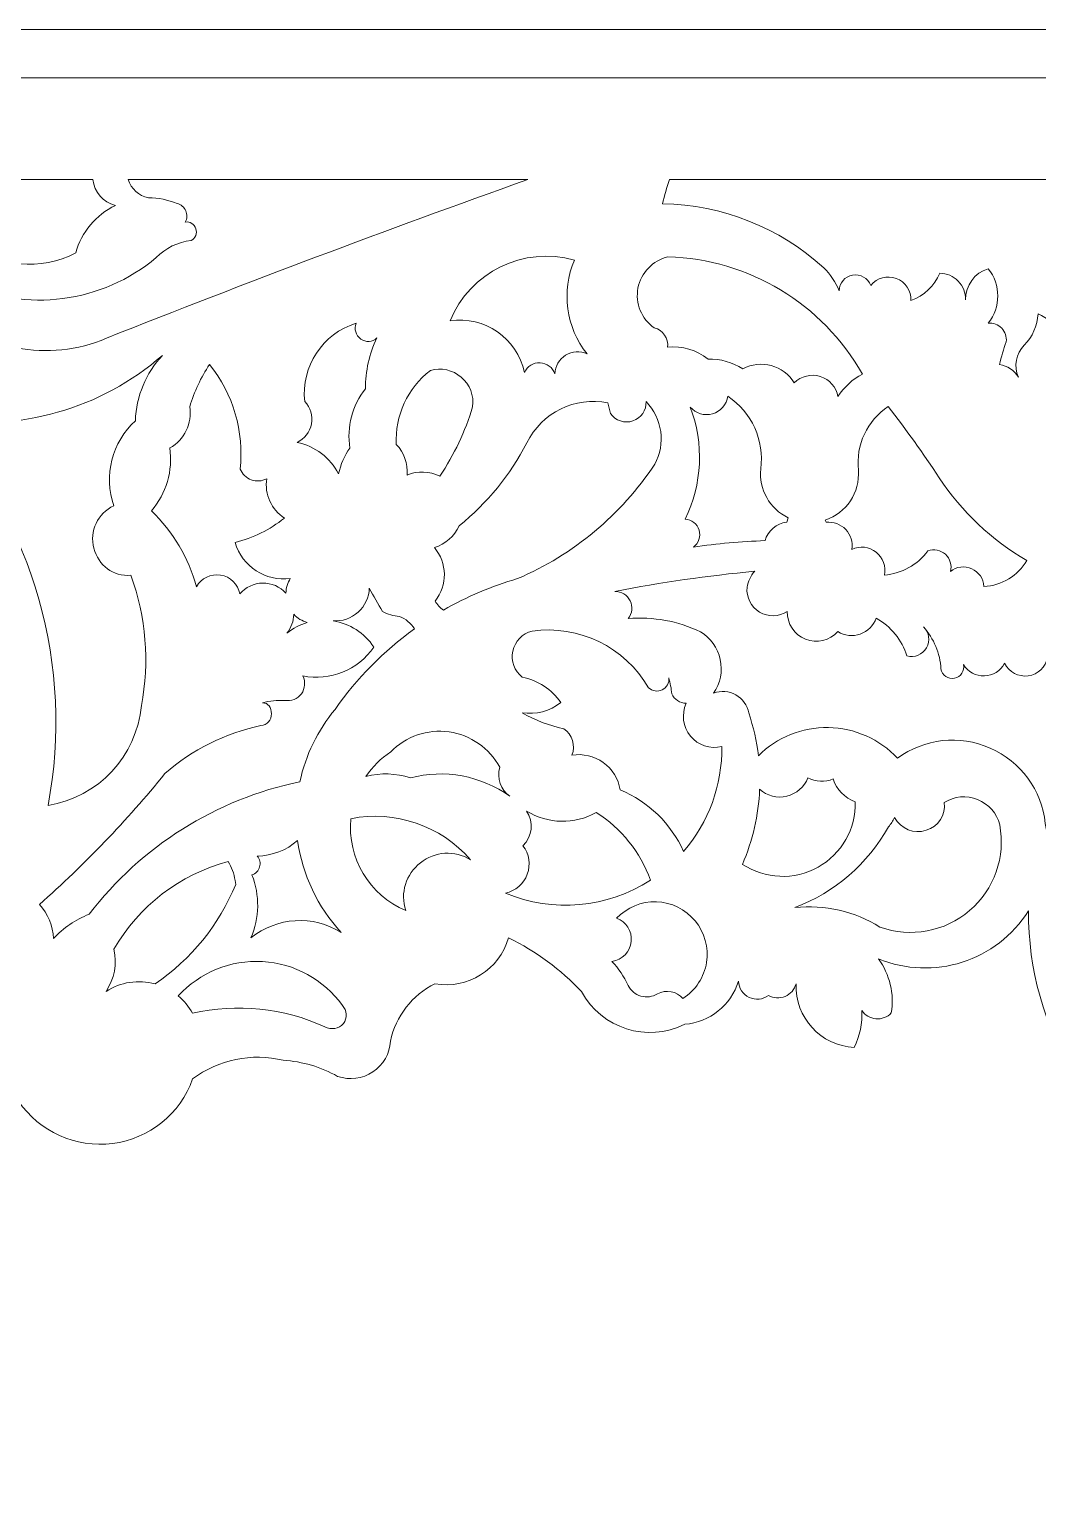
# Model space of a CAD drawing. Header units: millimetres. Extents: x 4868 to 5114, y 1819 to 2091.
# Drawn here: x 5028.8 to 5070.6, y 1880 to 1941 of the extents above; entities that cross this region are included whole.
import ezdxf

# ---------------------------------------------------------------- set-up
doc = ezdxf.new("R2010")
doc.units = ezdxf.units.MM
doc.header["$MEASUREMENT"] = 0
doc.layers.add('SITARA ALL', color=18, linetype='Continuous', true_color=0x000000)

msp = doc.modelspace()

# ---------------------------------------------------------------- linework, layer by layer
at = {"layer": 'SITARA ALL', "lineweight": 9}
for points, knots in [([(4867.73, 1940.997), (4867.73, 1940.997), (5111.73, 1940.997), (5111.73, 1940.997), (5111.73, 1940.997), (5111.73, 1818.997), (5111.73, 1818.997), (5111.73, 1818.997), (4867.73, 1818.997), (4867.73, 1818.997), (4867.73, 1818.997), (4867.73, 1940.997), (4867.73, 1940.997)], [0, 0, 0, 0, 0.25, 0.25, 0.25, 0.5, 0.5, 0.5, 0.75, 0.75, 0.75, 1, 1, 1, 1]), ([(5109.73, 1850.266), (5109.73, 1850.266), (5109.73, 1938.997), (5109.73, 1938.997), (5109.73, 1938.997), (4909.73, 1938.997), (4909.73, 1938.997), (4909.73, 1938.997), (4909.73, 1920.808), (4909.73, 1920.808), (4909.73, 1920.808), (4909.73, 1904.772), (4909.73, 1904.772), (4912.204, 1902.996), (4915.278, 1902.266), (4918.286, 1902.743), (4922.31, 1903.039), (4926.354, 1902.53), (4930.179, 1901.249), (4933.232, 1900.205), (4936.3, 1899.208), (4939.384, 1898.258), (4941.908, 1897.452), (4944.626, 1897.5), (4947.119, 1898.396), (4946.167, 1897.899), (4945.742, 1896.766), (4946.131, 1895.765), (4946.52, 1894.764), (4947.424, 1894.177), (4948.461, 1894.453), (4948.766, 1894.53), (4949.024, 1894.731), (4949.173, 1895.007), (4949.322, 1895.284), (4949.348, 1895.608), (4949.244, 1895.905), (4954.448, 1893.099), (4960.89, 1894.212), (4964.842, 1898.609), (4970.313, 1892.868), (4979.082, 1891.824), (4985.739, 1896.133), (4986.321, 1896.543), (4986.721, 1897.163), (4986.854, 1897.862), (4988.148, 1897.271), (4989.669, 1897.524), (4990.701, 1898.502), (4993.377, 1896.403), (4996.993, 1895.963), (5000.091, 1897.364), (5001.781, 1898.2), (5003.777, 1898.144), (5005.418, 1897.216), (5005.676, 1896.774), (5006.183, 1896.54), (5006.688, 1896.63), (5007.192, 1896.721), (5007.584, 1897.105), (5007.673, 1897.609), (5008.41, 1897.384), (5009.21, 1897.519), (5009.832, 1897.974), (5010.454, 1898.429), (5010.824, 1899.146), (5010.832, 1899.917), (5011.562, 1898.467), (5013.159, 1897.673), (5014.755, 1897.968), (5015.844, 1898.002), (5016.733, 1898.845), (5016.823, 1899.931), (5016.959, 1899.408), (5017.377, 1899.007), (5017.905, 1898.893), (5018.432, 1898.779), (5018.975, 1898.966), (5019.314, 1899.386), (5022.6, 1900.18), (5026.059, 1899.104), (5028.319, 1896.591), (5029.183, 1895.316), (5030.692, 1894.637), (5032.219, 1894.835), (5033.746, 1895.032), (5035.026, 1896.054), (5035.537, 1897.507), (5036.611, 1898.314), (5037.991, 1898.599), (5039.297, 1898.282), (5040.089, 1898.231), (5040.859, 1898.003), (5041.551, 1897.616), (5042.04, 1897.443), (5042.582, 1897.51), (5043.014, 1897.798), (5043.445, 1898.086), (5043.715, 1898.557), (5043.742, 1899.075), (5043.958, 1900.108), (5044.637, 1900.985), (5045.583, 1901.453), (5046.941, 1901.211), (5048.26, 1902.032), (5048.64, 1903.357), (5049.776, 1902.805), (5050.802, 1902.048), (5051.665, 1901.126), (5052.494, 1899.596), (5054.383, 1898.996), (5055.94, 1899.772), (5056.981, 1899.855), (5057.865, 1900.564), (5058.171, 1901.563), (5058.181, 1901.274), (5058.351, 1901.014), (5058.612, 1900.889), (5058.874, 1900.764), (5059.18, 1900.793), (5059.411, 1900.967), (5059.623, 1900.847), (5059.879, 1900.833), (5060.103, 1900.927), (5060.327, 1901.022), (5060.494, 1901.214), (5060.556, 1901.449), (5060.507, 1900.056), (5061.581, 1898.882), (5062.972, 1898.811), (5063.205, 1899.288), (5063.312, 1899.817), (5063.284, 1900.348), (5063.416, 1900.148), (5063.632, 1900.02), (5063.871, 1900), (5064.11, 1899.979), (5064.344, 1900.068), (5064.508, 1900.242), (5064.638, 1901.033), (5064.445, 1901.843), (5063.971, 1902.489), (5066.254, 1901.549), (5068.881, 1902.385), (5070.196, 1904.475), (5070.17, 1899.602), (5072.895, 1895.136), (5077.243, 1892.936), (5079.943, 1891.834), (5082.121, 1889.74), (5083.328, 1887.085), (5082.913, 1886.142), (5083.236, 1885.039), (5084.095, 1884.47), (5083.707, 1884.053), (5083.616, 1883.439), (5083.867, 1882.927), (5084.118, 1882.415), (5084.647, 1882.11), (5085.214, 1882.161), (5086.136, 1881.447), (5086.767, 1880.423), (5086.991, 1879.279), (5087.237, 1878.15), (5087.951, 1877.18), (5088.955, 1876.609), (5089.96, 1876.039), (5091.153, 1875.921), (5092.248, 1876.289), (5092.113, 1876.066), (5092.084, 1875.793), (5092.17, 1875.547), (5092.256, 1875.3), (5092.447, 1875.105), (5092.692, 1875.015), (5092.214, 1874.669), (5091.772, 1874.276), (5091.373, 1873.841), (5091.195, 1873.622), (5091.139, 1873.328), (5091.226, 1873.06), (5091.312, 1872.791), (5091.526, 1872.585), (5091.798, 1872.512), (5091.324, 1872.446), (5090.934, 1872.104), (5090.808, 1871.642), (5090.682, 1871.18), (5090.838, 1870.692), (5091.214, 1870.395), (5090.368, 1869.932), (5090.043, 1868.882), (5090.483, 1868.023), (5088.53, 1866.216), (5087.631, 1863.539), (5088.099, 1860.919), (5088.566, 1858.3), (5090.313, 1856.107), (5092.771, 1855.087), (5092.771, 1855.087), (5092.771, 1850.266), (5092.771, 1850.266), (5092.771, 1850.266), (5109.73, 1850.266), (5109.73, 1850.266)], [0, 0, 0, 0, 0.014706, 0.014706, 0.014706, 0.029412, 0.029412, 0.029412, 0.044118, 0.044118, 0.044118, 0.058824, 0.058824, 0.058824, 0.073529, 0.073529, 0.073529, 0.088235, 0.088235, 0.088235, 0.102941, 0.102941, 0.102941, 0.117647, 0.117647, 0.117647, 0.132353, 0.132353, 0.132353, 0.147059, 0.147059, 0.147059, 0.161765, 0.161765, 0.161765, 0.176471, 0.176471, 0.176471, 0.191176, 0.191176, 0.191176, 0.205882, 0.205882, 0.205882, 0.220588, 0.220588, 0.220588, 0.235294, 0.235294, 0.235294, 0.25, 0.25, 0.25, 0.264706, 0.264706, 0.264706, 0.279412, 0.279412, 0.279412, 0.294118, 0.294118, 0.294118, 0.308824, 0.308824, 0.308824, 0.323529, 0.323529, 0.323529, 0.338235, 0.338235, 0.338235, 0.352941, 0.352941, 0.352941, 0.367647, 0.367647, 0.367647, 0.382353, 0.382353, 0.382353, 0.397059, 0.397059, 0.397059, 0.411765, 0.411765, 0.411765, 0.426471, 0.426471, 0.426471, 0.441176, 0.441176, 0.441176, 0.455882, 0.455882, 0.455882, 0.470588, 0.470588, 0.470588, 0.485294, 0.485294, 0.485294, 0.5, 0.5, 0.5, 0.514706, 0.514706, 0.514706, 0.529412, 0.529412, 0.529412, 0.544118, 0.544118, 0.544118, 0.558824, 0.558824, 0.558824, 0.573529, 0.573529, 0.573529, 0.588235, 0.588235, 0.588235, 0.602941, 0.602941, 0.602941, 0.617647, 0.617647, 0.617647, 0.632353, 0.632353, 0.632353, 0.647059, 0.647059, 0.647059, 0.661765, 0.661765, 0.661765, 0.676471, 0.676471, 0.676471, 0.691176, 0.691176, 0.691176, 0.705882, 0.705882, 0.705882, 0.720588, 0.720588, 0.720588, 0.735294, 0.735294, 0.735294, 0.75, 0.75, 0.75, 0.764706, 0.764706, 0.764706, 0.779412, 0.779412, 0.779412, 0.794118, 0.794118, 0.794118, 0.808824, 0.808824, 0.808824, 0.823529, 0.823529, 0.823529, 0.838235, 0.838235, 0.838235, 0.852941, 0.852941, 0.852941, 0.867647, 0.867647, 0.867647, 0.882353, 0.882353, 0.882353, 0.897059, 0.897059, 0.897059, 0.911765, 0.911765, 0.911765, 0.926471, 0.926471, 0.926471, 0.941176, 0.941176, 0.941176, 0.955882, 0.955882, 0.955882, 0.970588, 0.970588, 0.970588, 0.985294, 0.985294, 0.985294, 1, 1, 1, 1]), ([(5021.633, 1928.95), (5019.667, 1930.634), (5017.305, 1931.791), (5014.769, 1932.311), (5014.868, 1932.497), (5014.819, 1932.727), (5014.654, 1932.857), (5014.488, 1932.988), (5014.266, 1932.991), (5014.108, 1932.851), (5014.029, 1933.334), (5013.745, 1933.759), (5013.33, 1934.018), (5012.915, 1934.277), (5012.412, 1934.346), (5011.943, 1934.205), (5011.973, 1934.416), (5011.9, 1934.629), (5011.745, 1934.776), (5011.745, 1934.776), (5031.406, 1934.776), (5031.406, 1934.776), (5031.459, 1934.259), (5031.829, 1933.83), (5032.333, 1933.703), (5031.53, 1933.313), (5030.932, 1932.598), (5030.69, 1931.738), (5029.24, 1930.978), (5027.477, 1931.149), (5026.199, 1932.172), (5025.906, 1933.227), (5024.879, 1933.902), (5023.795, 1933.752), (5022.993, 1933.509), (5022.363, 1932.886), (5022.11, 1932.088), (5021.858, 1931.289), (5022.011, 1930.423), (5022.526, 1929.763), (5022.067, 1929.752), (5021.686, 1929.406), (5021.633, 1928.95)], [0, 0, 0, 0, 0.071429, 0.071429, 0.071429, 0.142857, 0.142857, 0.142857, 0.214286, 0.214286, 0.214286, 0.285714, 0.285714, 0.285714, 0.357143, 0.357143, 0.357143, 0.428571, 0.428571, 0.428571, 0.5, 0.5, 0.5, 0.571429, 0.571429, 0.571429, 0.642857, 0.642857, 0.642857, 0.714286, 0.714286, 0.714286, 0.785714, 0.785714, 0.785714, 0.857143, 0.857143, 0.857143, 0.928571, 0.928571, 0.928571, 1, 1, 1, 1]), ([(5031.967, 1928.204), (5029.571, 1927.175), (5026.785, 1927.722), (5024.953, 1929.579), (5025.384, 1929.763), (5025.744, 1930.081), (5025.98, 1930.486), (5028.644, 1929.253), (5031.777, 1929.663), (5034.031, 1931.542), (5034.414, 1931.942), (5034.928, 1932.191), (5035.478, 1932.247), (5035.654, 1932.343), (5035.736, 1932.551), (5035.67, 1932.741), (5035.605, 1932.93), (5035.43, 1933.048), (5035.232, 1933.015), (5035.312, 1933.159), (5035.32, 1933.333), (5035.253, 1933.484), (5035.187, 1933.635), (5035.054, 1933.745), (5034.894, 1933.783), (5034.516, 1933.939), (5034.111, 1934.019), (5033.702, 1934.019), (5033.309, 1934.105), (5032.989, 1934.393), (5032.864, 1934.776), (5032.864, 1934.776), (5049.434, 1934.776), (5049.434, 1934.776), (5043.573, 1932.689), (5037.75, 1930.498), (5031.967, 1928.204)], [0, 0, 0, 0, 0.083333, 0.083333, 0.083333, 0.166667, 0.166667, 0.166667, 0.25, 0.25, 0.25, 0.333333, 0.333333, 0.333333, 0.416667, 0.416667, 0.416667, 0.5, 0.5, 0.5, 0.583333, 0.583333, 0.583333, 0.666667, 0.666667, 0.666667, 0.75, 0.75, 0.75, 0.833333, 0.833333, 0.833333, 0.916667, 0.916667, 0.916667, 1, 1, 1, 1]), ([(5069.776, 1926.589), (5069.607, 1926.872), (5069.319, 1927.062), (5068.993, 1927.108), (5069.072, 1927.427), (5069.164, 1927.743), (5069.271, 1928.054), (5069.299, 1928.261), (5069.23, 1928.47), (5069.084, 1928.62), (5068.938, 1928.77), (5068.733, 1928.845), (5068.525, 1928.824), (5069.051, 1929.485), (5069.052, 1930.421), (5068.525, 1931.081), (5067.961, 1930.909), (5067.577, 1930.386), (5067.583, 1929.796), (5067.591, 1930.084), (5067.481, 1930.363), (5067.28, 1930.57), (5067.079, 1930.776), (5066.804, 1930.893), (5066.516, 1930.893), (5066.299, 1930.363), (5065.864, 1929.952), (5065.323, 1929.764), (5065.338, 1930.169), (5065.092, 1930.538), (5064.712, 1930.679), (5064.332, 1930.819), (5063.911, 1930.708), (5063.659, 1930.391), (5063.541, 1930.695), (5063.223, 1930.872), (5062.903, 1930.813), (5062.582, 1930.754), (5062.349, 1930.497), (5062.348, 1930.171), (5062.201, 1930.529), (5061.983, 1930.853), (5061.707, 1931.124), (5059.872, 1932.788), (5057.498, 1933.729), (5055.021, 1933.773), (5055.098, 1934.113), (5055.197, 1934.448), (5055.317, 1934.776), (5055.317, 1934.776), (5075.023, 1934.776), (5075.023, 1934.776), (5076.058, 1933.63), (5076.064, 1931.886), (5075.038, 1930.73), (5073.537, 1930.69), (5072.193, 1929.797), (5071.576, 1928.428), (5071.32, 1928.768), (5070.981, 1929.036), (5070.591, 1929.207), (5070.564, 1928.721), (5070.361, 1928.26), (5070.021, 1927.912), (5069.674, 1927.563), (5069.576, 1927.038), (5069.776, 1926.589)], [0, 0, 0, 0, 0.045455, 0.045455, 0.045455, 0.090909, 0.090909, 0.090909, 0.136364, 0.136364, 0.136364, 0.181818, 0.181818, 0.181818, 0.227273, 0.227273, 0.227273, 0.272727, 0.272727, 0.272727, 0.318182, 0.318182, 0.318182, 0.363636, 0.363636, 0.363636, 0.409091, 0.409091, 0.409091, 0.454545, 0.454545, 0.454545, 0.5, 0.5, 0.5, 0.545455, 0.545455, 0.545455, 0.590909, 0.590909, 0.590909, 0.636364, 0.636364, 0.636364, 0.681818, 0.681818, 0.681818, 0.727273, 0.727273, 0.727273, 0.772727, 0.772727, 0.772727, 0.818182, 0.818182, 0.818182, 0.863636, 0.863636, 0.863636, 0.909091, 0.909091, 0.909091, 0.954545, 0.954545, 0.954545, 1, 1, 1, 1]), ([(5050.559, 1926.729), (5050.467, 1926.991), (5050.224, 1927.171), (5049.946, 1927.183), (5049.668, 1927.195), (5049.413, 1927.041), (5049.299, 1926.787), (5048.994, 1928.203), (5047.642, 1929.138), (5046.21, 1928.918), (5047.036, 1930.947), (5049.258, 1932.032), (5051.368, 1931.44), (5050.818, 1930.146), (5051.019, 1928.657), (5051.892, 1927.556), (5051.604, 1927.685), (5051.272, 1927.663), (5051.004, 1927.496), (5050.737, 1927.33), (5050.57, 1927.044), (5050.559, 1926.729)], [0, 0, 0, 0, 0.142857, 0.142857, 0.142857, 0.285714, 0.285714, 0.285714, 0.428571, 0.428571, 0.428571, 0.571429, 0.571429, 0.571429, 0.714286, 0.714286, 0.714286, 0.857143, 0.857143, 0.857143, 1, 1, 1, 1]), ([(5062.294, 1925.78), (5062.227, 1926.175), (5061.944, 1926.498), (5061.561, 1926.617), (5061.179, 1926.736), (5060.766, 1926.634), (5060.486, 1926.347), (5060.04, 1927.079), (5059.102, 1927.336), (5058.346, 1926.931), (5057.917, 1927.205), (5057.417, 1927.347), (5056.908, 1927.339), (5056.437, 1927.721), (5055.832, 1927.896), (5055.23, 1927.825), (5055.278, 1928.194), (5055.042, 1928.54), (5054.681, 1928.63), (5054.149, 1928.998), (5053.884, 1929.645), (5054.004, 1930.281), (5054.124, 1930.917), (5054.617, 1931.425), (5055.246, 1931.575), (5058.597, 1931.479), (5061.656, 1929.635), (5063.308, 1926.719), (5062.894, 1926.5), (5062.544, 1926.176), (5062.294, 1925.78)], [0, 0, 0, 0, 0.1, 0.1, 0.1, 0.2, 0.2, 0.2, 0.3, 0.3, 0.3, 0.4, 0.4, 0.4, 0.5, 0.5, 0.5, 0.6, 0.6, 0.6, 0.7, 0.7, 0.7, 0.8, 0.8, 0.8, 0.9, 0.9, 0.9, 1, 1, 1, 1]), ([(5041.59, 1922.579), (5041.242, 1923.251), (5040.611, 1923.73), (5039.871, 1923.884), (5040.181, 1924.028), (5040.402, 1924.313), (5040.465, 1924.648), (5040.528, 1924.984), (5040.426, 1925.328), (5040.188, 1925.574), (5040.022, 1927.029), (5040.923, 1928.396), (5042.325, 1928.822), (5042.223, 1928.588), (5042.3, 1928.314), (5042.51, 1928.168), (5042.72, 1928.023), (5042.991, 1928.035), (5043.174, 1928.213), (5042.863, 1927.554), (5042.703, 1926.834), (5042.706, 1926.105), (5042.153, 1925.415), (5041.918, 1924.525), (5042.06, 1923.652), (5041.826, 1923.333), (5041.666, 1922.967), (5041.59, 1922.579)], [0, 0, 0, 0, 0.111111, 0.111111, 0.111111, 0.222222, 0.222222, 0.222222, 0.333333, 0.333333, 0.333333, 0.444444, 0.444444, 0.444444, 0.555556, 0.555556, 0.555556, 0.666667, 0.666667, 0.666667, 0.777778, 0.777778, 0.777778, 0.888889, 0.888889, 0.888889, 1, 1, 1, 1]), ([(5029.543, 1908.838), (5030.634, 1914.597), (5028.953, 1920.529), (5024.999, 1924.856), (5028.335, 1924.302), (5031.741, 1925.267), (5034.288, 1927.492), (5033.598, 1926.755), (5033.199, 1925.794), (5033.165, 1924.785), (5032.196, 1923.889), (5031.845, 1922.508), (5032.269, 1921.258), (5031.602, 1920.949), (5031.253, 1920.206), (5031.443, 1919.497), (5031.632, 1918.787), (5032.245, 1918.312), (5032.977, 1918.377), (5033.608, 1916.651), (5033.759, 1914.785), (5033.412, 1912.981), (5033.219, 1910.88), (5031.625, 1909.176), (5029.543, 1908.838)], [0, 0, 0, 0, 0.125, 0.125, 0.125, 0.25, 0.25, 0.25, 0.375, 0.375, 0.375, 0.5, 0.5, 0.5, 0.625, 0.625, 0.625, 0.75, 0.75, 0.75, 0.875, 0.875, 0.875, 1, 1, 1, 1]), ([(5037.496, 1917.605), (5037.423, 1918.008), (5037.103, 1918.322), (5036.698, 1918.387), (5036.294, 1918.453), (5035.896, 1918.264), (5035.7, 1917.905), (5035.374, 1919.102), (5034.727, 1920.187), (5033.828, 1921.043), (5034.446, 1921.763), (5034.726, 1922.714), (5034.593, 1923.654), (5035.201, 1923.993), (5035.531, 1924.676), (5035.416, 1925.363), (5035.603, 1925.985), (5035.881, 1926.576), (5036.241, 1927.117), (5037.222, 1925.897), (5037.678, 1924.336), (5037.509, 1922.78), (5037.592, 1922.572), (5037.759, 1922.41), (5037.969, 1922.334), (5038.179, 1922.257), (5038.411, 1922.273), (5038.608, 1922.379), (5038.515, 1921.738), (5038.802, 1921.101), (5039.343, 1920.745), (5038.74, 1920.268), (5038.043, 1919.924), (5037.298, 1919.735), (5037.592, 1918.742), (5038.563, 1918.111), (5039.589, 1918.248), (5039.476, 1918.065), (5039.412, 1917.855), (5039.405, 1917.639), (5039.159, 1917.91), (5038.808, 1918.062), (5038.441, 1918.055), (5038.075, 1918.048), (5037.731, 1917.885), (5037.496, 1917.605)], [0, 0, 0, 0, 0.066667, 0.066667, 0.066667, 0.133333, 0.133333, 0.133333, 0.2, 0.2, 0.2, 0.266667, 0.266667, 0.266667, 0.333333, 0.333333, 0.333333, 0.4, 0.4, 0.4, 0.466667, 0.466667, 0.466667, 0.533333, 0.533333, 0.533333, 0.6, 0.6, 0.6, 0.666667, 0.666667, 0.666667, 0.733333, 0.733333, 0.733333, 0.8, 0.8, 0.8, 0.866667, 0.866667, 0.866667, 0.933333, 0.933333, 0.933333, 1, 1, 1, 1]), ([(5045.787, 1922.488), (5045.363, 1922.698), (5044.869, 1922.714), (5044.432, 1922.532), (5044.471, 1923), (5044.307, 1923.462), (5043.98, 1923.8), (5043.92, 1924.991), (5044.451, 1926.137), (5045.397, 1926.863), (5045.843, 1926.993), (5046.325, 1926.89), (5046.678, 1926.587), (5047.032, 1926.285), (5047.208, 1925.821), (5047.147, 1925.359), (5046.843, 1924.339), (5046.384, 1923.37), (5045.787, 1922.488)], [0, 0, 0, 0, 0.166667, 0.166667, 0.166667, 0.333333, 0.333333, 0.333333, 0.5, 0.5, 0.5, 0.666667, 0.666667, 0.666667, 0.833333, 0.833333, 0.833333, 1, 1, 1, 1]), ([(5045.935, 1916.935), (5045.795, 1917.035), (5045.676, 1917.164), (5045.588, 1917.312), (5046.114, 1917.962), (5046.103, 1918.893), (5045.561, 1919.53), (5046.018, 1919.668), (5046.393, 1919.997), (5046.589, 1920.432), (5047.754, 1921.369), (5048.71, 1922.539), (5049.395, 1923.867), (5050.012, 1925.115), (5051.39, 1925.795), (5052.756, 1925.528), (5052.797, 1925.381), (5052.834, 1925.232), (5052.867, 1925.083), (5053.072, 1924.783), (5053.451, 1924.657), (5053.794, 1924.774), (5054.138, 1924.892), (5054.361, 1925.211), (5054.339, 1925.573), (5055.017, 1924.882), (5055.162, 1923.827), (5054.698, 1922.977), (5053.305, 1920.879), (5051.328, 1919.232), (5049.013, 1918.239), (5047.938, 1917.93), (5046.905, 1917.492), (5045.935, 1916.935)], [0, 0, 0, 0, 0.090909, 0.090909, 0.090909, 0.181818, 0.181818, 0.181818, 0.272727, 0.272727, 0.272727, 0.363636, 0.363636, 0.363636, 0.454545, 0.454545, 0.454545, 0.545455, 0.545455, 0.545455, 0.636364, 0.636364, 0.636364, 0.727273, 0.727273, 0.727273, 0.818182, 0.818182, 0.818182, 0.909091, 0.909091, 0.909091, 1, 1, 1, 1]), ([(5056.301, 1919.549), (5056.522, 1919.707), (5056.618, 1919.99), (5056.538, 1920.25), (5056.459, 1920.511), (5056.229, 1920.691), (5055.956, 1920.699), (5056.672, 1922.153), (5056.749, 1923.838), (5056.167, 1925.35), (5056.394, 1925.082), (5056.758, 1924.972), (5057.095, 1925.07), (5057.433, 1925.168), (5057.682, 1925.449), (5057.731, 1925.797), (5058.723, 1925.137), (5059.251, 1923.967), (5059.092, 1922.786), (5059.011, 1921.94), (5059.462, 1921.134), (5060.226, 1920.762), (5060.226, 1920.762), (5060.171, 1920.573), (5060.171, 1920.573), (5059.744, 1920.53), (5059.386, 1920.229), (5059.271, 1919.815), (5058.277, 1919.779), (5057.285, 1919.69), (5056.301, 1919.549)], [0, 0, 0, 0, 0.1, 0.1, 0.1, 0.2, 0.2, 0.2, 0.3, 0.3, 0.3, 0.4, 0.4, 0.4, 0.5, 0.5, 0.5, 0.6, 0.6, 0.6, 0.7, 0.7, 0.7, 0.8, 0.8, 0.8, 0.9, 0.9, 0.9, 1, 1, 1, 1]), ([(5068.35, 1917.916), (5068.332, 1918.237), (5068.136, 1918.52), (5067.842, 1918.65), (5067.549, 1918.781), (5067.21, 1918.739), (5066.96, 1918.538), (5067.027, 1918.795), (5066.946, 1919.068), (5066.749, 1919.247), (5066.552, 1919.425), (5066.275, 1919.48), (5066.026, 1919.388), (5065.594, 1918.813), (5064.938, 1918.449), (5064.223, 1918.385), (5064.296, 1918.742), (5064.161, 1919.11), (5063.875, 1919.335), (5063.588, 1919.561), (5063.204, 1919.608), (5062.873, 1919.453), (5062.919, 1919.752), (5062.824, 1920.056), (5062.615, 1920.275), (5062.406, 1920.495), (5062.11, 1920.606), (5061.809, 1920.575), (5061.809, 1920.575), (5061.765, 1920.663), (5061.765, 1920.663), (5062.644, 1920.959), (5063.211, 1921.811), (5063.144, 1922.736), (5063.029, 1923.777), (5063.507, 1924.796), (5064.381, 1925.374), (5065.12, 1924.415), (5065.826, 1923.429), (5066.496, 1922.42), (5067.422, 1921.01), (5068.664, 1919.837), (5070.124, 1918.993), (5069.756, 1918.354), (5069.087, 1917.948), (5068.35, 1917.916)], [0, 0, 0, 0, 0.066667, 0.066667, 0.066667, 0.133333, 0.133333, 0.133333, 0.2, 0.2, 0.2, 0.266667, 0.266667, 0.266667, 0.333333, 0.333333, 0.333333, 0.4, 0.4, 0.4, 0.466667, 0.466667, 0.466667, 0.533333, 0.533333, 0.533333, 0.6, 0.6, 0.6, 0.666667, 0.666667, 0.666667, 0.733333, 0.733333, 0.733333, 0.8, 0.8, 0.8, 0.866667, 0.866667, 0.866667, 0.933333, 0.933333, 0.933333, 1, 1, 1, 1]), ([(5070.965, 1907.534), (5070.951, 1907.723), (5070.928, 1907.911), (5070.893, 1908.097), (5070.745, 1909.473), (5069.872, 1910.665), (5068.604, 1911.221), (5067.336, 1911.777), (5065.88, 1911.622), (5064.767, 1910.799), (5064.022, 1911.593), (5062.988, 1912.051), (5061.899, 1912.069), (5060.811, 1912.086), (5059.766, 1911.666), (5058.996, 1910.896), (5058.925, 1911.502), (5058.791, 1912.099), (5058.596, 1912.677), (5058.535, 1912.993), (5058.338, 1913.267), (5058.057, 1913.425), (5057.776, 1913.583), (5057.442, 1913.609), (5057.14, 1913.496), (5057.42, 1913.901), (5057.519, 1914.404), (5057.415, 1914.885), (5057.311, 1915.366), (5057.015, 1915.781), (5056.593, 1916.035), (5055.663, 1916.484), (5054.63, 1916.673), (5053.601, 1916.581), (5053.768, 1916.792), (5053.798, 1917.081), (5053.678, 1917.322), (5053.558, 1917.563), (5053.314, 1917.713), (5053.045, 1917.707), (5054.963, 1918.083), (5056.898, 1918.363), (5058.844, 1918.545), (5058.676, 1918.359), (5058.566, 1918.129), (5058.527, 1917.881), (5058.487, 1917.467), (5058.69, 1917.067), (5059.047, 1916.853), (5059.405, 1916.64), (5059.848, 1916.649), (5060.194, 1916.881), (5060.178, 1916.375), (5060.482, 1915.913), (5060.953, 1915.728), (5061.425, 1915.542), (5061.954, 1915.664), (5062.288, 1916.045), (5062.566, 1915.87), (5062.909, 1915.832), (5063.219, 1915.941), (5063.529, 1916.051), (5063.771, 1916.294), (5063.878, 1916.605), (5064.486, 1916.262), (5064.943, 1915.701), (5065.154, 1915.035), (5065.472, 1914.947), (5065.808, 1915.088), (5065.968, 1915.376), (5066.129, 1915.664), (5066.082, 1916.014), (5065.839, 1916.237), (5066.275, 1915.758), (5066.532, 1915.143), (5066.566, 1914.496), (5066.588, 1914.369), (5066.66, 1914.257), (5066.766, 1914.185), (5066.872, 1914.112), (5067.002, 1914.085), (5067.128, 1914.11), (5067.254, 1914.136), (5067.365, 1914.211), (5067.434, 1914.319), (5067.504, 1914.426), (5067.528, 1914.557), (5067.499, 1914.682), (5067.681, 1914.378), (5068.014, 1914.197), (5068.368, 1914.208), (5068.722, 1914.219), (5069.041, 1914.417), (5069.204, 1914.732), (5069.386, 1914.365), (5069.782, 1914.157), (5070.187, 1914.214), (5070.593, 1914.271), (5070.914, 1914.57), (5070.987, 1914.973), (5070.984, 1913.987), (5071.519, 1913.078), (5072.383, 1912.603), (5072.634, 1911.854), (5073.054, 1911.174), (5073.612, 1910.614), (5072.56, 1909.745), (5071.665, 1908.704), (5070.965, 1907.534)], [0, 0, 0, 0, 0.027778, 0.027778, 0.027778, 0.055556, 0.055556, 0.055556, 0.083333, 0.083333, 0.083333, 0.111111, 0.111111, 0.111111, 0.138889, 0.138889, 0.138889, 0.166667, 0.166667, 0.166667, 0.194444, 0.194444, 0.194444, 0.222222, 0.222222, 0.222222, 0.25, 0.25, 0.25, 0.277778, 0.277778, 0.277778, 0.305556, 0.305556, 0.305556, 0.333333, 0.333333, 0.333333, 0.361111, 0.361111, 0.361111, 0.388889, 0.388889, 0.388889, 0.416667, 0.416667, 0.416667, 0.444444, 0.444444, 0.444444, 0.472222, 0.472222, 0.472222, 0.5, 0.5, 0.5, 0.527778, 0.527778, 0.527778, 0.555556, 0.555556, 0.555556, 0.583333, 0.583333, 0.583333, 0.611111, 0.611111, 0.611111, 0.638889, 0.638889, 0.638889, 0.666667, 0.666667, 0.666667, 0.694444, 0.694444, 0.694444, 0.722222, 0.722222, 0.722222, 0.75, 0.75, 0.75, 0.777778, 0.777778, 0.777778, 0.805556, 0.805556, 0.805556, 0.833333, 0.833333, 0.833333, 0.861111, 0.861111, 0.861111, 0.888889, 0.888889, 0.888889, 0.916667, 0.916667, 0.916667, 0.944444, 0.944444, 0.944444, 0.972222, 0.972222, 0.972222, 1, 1, 1, 1]), ([(5029.767, 1903.323), (5029.746, 1903.849), (5029.539, 1904.35), (5029.184, 1904.738), (5031.065, 1906.401), (5032.807, 1908.215), (5034.392, 1910.163), (5035.524, 1911.157), (5036.895, 1911.841), (5038.371, 1912.149), (5038.624, 1912.172), (5038.815, 1912.389), (5038.807, 1912.643), (5038.799, 1912.897), (5038.686, 1913.09), (5038.432, 1913.097), (5038.735, 1913.169), (5039.046, 1913.202), (5039.357, 1913.195), (5039.621, 1913.147), (5039.889, 1913.254), (5040.048, 1913.47), (5040.206, 1913.687), (5040.229, 1913.972), (5040.104, 1914.209), (5041.238, 1913.978), (5042.398, 1914.449), (5043.048, 1915.405), (5042.663, 1915.989), (5042.05, 1916.382), (5041.359, 1916.488), (5041.74, 1916.465), (5042.115, 1916.596), (5042.398, 1916.852), (5042.682, 1917.109), (5042.85, 1917.467), (5042.864, 1917.849), (5043.034, 1917.518), (5043.217, 1917.194), (5043.413, 1916.877), (5043.63, 1916.76), (5043.871, 1916.69), (5044.117, 1916.673), (5044.373, 1916.574), (5044.59, 1916.394), (5044.733, 1916.16), (5043.456, 1915.241), (5042.345, 1914.113), (5041.445, 1912.823), (5040.724, 1911.955), (5040.223, 1910.927), (5039.985, 1909.824), (5036.509, 1909.099), (5033.409, 1907.153), (5031.248, 1904.335), (5030.685, 1904.112), (5030.179, 1903.767), (5029.767, 1903.323)], [0, 0, 0, 0, 0.052632, 0.052632, 0.052632, 0.105263, 0.105263, 0.105263, 0.157895, 0.157895, 0.157895, 0.210526, 0.210526, 0.210526, 0.263158, 0.263158, 0.263158, 0.315789, 0.315789, 0.315789, 0.368421, 0.368421, 0.368421, 0.421053, 0.421053, 0.421053, 0.473684, 0.473684, 0.473684, 0.526316, 0.526316, 0.526316, 0.578947, 0.578947, 0.578947, 0.631579, 0.631579, 0.631579, 0.684211, 0.684211, 0.684211, 0.736842, 0.736842, 0.736842, 0.789474, 0.789474, 0.789474, 0.842105, 0.842105, 0.842105, 0.894737, 0.894737, 0.894737, 0.947368, 0.947368, 0.947368, 1, 1, 1, 1]), ([(5039.444, 1915.981), (5039.626, 1916.202), (5039.728, 1916.477), (5039.733, 1916.763), (5039.885, 1916.6), (5040.079, 1916.481), (5040.293, 1916.419), (5039.984, 1916.33), (5039.696, 1916.181), (5039.444, 1915.981)], [0, 0, 0, 0, 0.333333, 0.333333, 0.333333, 0.666667, 0.666667, 0.666667, 1, 1, 1, 1]), ([(5055.893, 1906.937), (5055.373, 1908.09), (5054.434, 1909.001), (5053.266, 1909.485), (5053.192, 1909.942), (5052.94, 1910.35), (5052.564, 1910.62), (5052.189, 1910.889), (5051.723, 1910.999), (5051.267, 1910.923), (5051.425, 1911.323), (5051.284, 1911.78), (5050.927, 1912.021), (5050.319, 1912.151), (5049.735, 1912.374), (5049.195, 1912.684), (5049.768, 1912.589), (5050.353, 1912.741), (5050.806, 1913.103), (5050.43, 1913.652), (5049.854, 1914.03), (5049.202, 1914.158), (5048.879, 1914.415), (5048.729, 1914.832), (5048.814, 1915.236), (5048.9, 1915.64), (5049.211, 1915.962), (5049.61, 1916.066), (5051.549, 1916.341), (5053.462, 1915.41), (5054.444, 1913.717), (5054.596, 1913.571), (5054.824, 1913.537), (5055.012, 1913.632), (5055.2, 1913.727), (5055.308, 1913.926), (5055.28, 1914.135), (5055.343, 1913.916), (5055.385, 1913.691), (5055.403, 1913.464), (5055.514, 1913.232), (5055.747, 1913.081), (5056.004, 1913.075), (5055.797, 1912.625), (5055.866, 1912.096), (5056.182, 1911.715), (5056.497, 1911.334), (5056.997, 1911.165), (5057.478, 1911.285), (5057.503, 1909.69), (5056.938, 1908.141), (5055.893, 1906.937)], [0, 0, 0, 0, 0.058824, 0.058824, 0.058824, 0.117647, 0.117647, 0.117647, 0.176471, 0.176471, 0.176471, 0.235294, 0.235294, 0.235294, 0.294118, 0.294118, 0.294118, 0.352941, 0.352941, 0.352941, 0.411765, 0.411765, 0.411765, 0.470588, 0.470588, 0.470588, 0.529412, 0.529412, 0.529412, 0.588235, 0.588235, 0.588235, 0.647059, 0.647059, 0.647059, 0.705882, 0.705882, 0.705882, 0.764706, 0.764706, 0.764706, 0.823529, 0.823529, 0.823529, 0.882353, 0.882353, 0.882353, 0.941176, 0.941176, 0.941176, 1, 1, 1, 1]), ([(5048.69, 1909.219), (5047.498, 1910.078), (5045.986, 1910.358), (5044.565, 1909.982), (5043.971, 1910.18), (5043.333, 1910.202), (5042.726, 1910.045), (5042.999, 1910.446), (5043.346, 1910.791), (5043.75, 1911.059), (5044.378, 1911.706), (5045.277, 1912.014), (5046.169, 1911.89), (5047.062, 1911.765), (5047.845, 1911.217), (5048.272, 1910.423), (5048.142, 1909.974), (5048.31, 1909.492), (5048.69, 1909.219)], [0, 0, 0, 0, 0.166667, 0.166667, 0.166667, 0.333333, 0.333333, 0.333333, 0.5, 0.5, 0.5, 0.666667, 0.666667, 0.666667, 0.833333, 0.833333, 0.833333, 1, 1, 1, 1]), ([(5058.334, 1906.4), (5058.761, 1907.385), (5059.003, 1908.441), (5059.048, 1909.514), (5059.353, 1909.238), (5059.774, 1909.13), (5060.174, 1909.225), (5060.574, 1909.32), (5060.901, 1909.602), (5061.05, 1909.986), (5061.372, 1909.809), (5061.757, 1909.792), (5062.094, 1909.938), (5062.242, 1909.501), (5062.579, 1909.156), (5063.011, 1908.997), (5063.043, 1907.875), (5062.448, 1906.828), (5061.468, 1906.281), (5060.487, 1905.734), (5059.273, 1905.784), (5058.334, 1906.4)], [0, 0, 0, 0, 0.142857, 0.142857, 0.142857, 0.285714, 0.285714, 0.285714, 0.428571, 0.428571, 0.428571, 0.571429, 0.571429, 0.571429, 0.714286, 0.714286, 0.714286, 0.857143, 0.857143, 0.857143, 1, 1, 1, 1]), ([(4869.73, 1909.727), (4869.73, 1909.727), (4869.73, 1820.997), (4869.73, 1820.997), (4869.73, 1820.997), (5069.73, 1820.997), (5069.73, 1820.997), (5069.73, 1820.997), (5069.73, 1839.186), (5069.73, 1839.186), (5069.73, 1839.186), (5069.73, 1855.221), (5069.73, 1855.221), (5067.255, 1856.997), (5064.182, 1857.727), (5061.173, 1857.25), (5057.149, 1856.955), (5053.106, 1857.463), (5049.28, 1858.744), (5046.227, 1859.788), (5043.159, 1860.785), (5040.075, 1861.735), (5037.551, 1862.541), (5034.833, 1862.493), (5032.34, 1861.597), (5033.292, 1862.094), (5033.717, 1863.227), (5033.328, 1864.228), (5032.939, 1865.229), (5032.035, 1865.816), (5030.998, 1865.54), (5030.693, 1865.464), (5030.435, 1865.262), (5030.286, 1864.986), (5030.137, 1864.71), (5030.111, 1864.385), (5030.215, 1864.089), (5025.011, 1866.894), (5018.569, 1865.781), (5014.617, 1861.384), (5009.146, 1867.125), (5000.377, 1868.169), (4993.72, 1863.86), (4993.138, 1863.45), (4992.738, 1862.831), (4992.605, 1862.131), (4991.311, 1862.722), (4989.79, 1862.47), (4988.758, 1861.491), (4986.083, 1863.59), (4982.466, 1864.03), (4979.368, 1862.629), (4977.678, 1861.793), (4975.683, 1861.849), (4974.042, 1862.777), (4973.783, 1863.219), (4973.276, 1863.453), (4972.772, 1863.363), (4972.267, 1863.272), (4971.875, 1862.888), (4971.786, 1862.384), (4971.049, 1862.61), (4970.249, 1862.474), (4969.627, 1862.019), (4969.005, 1861.564), (4968.635, 1860.847), (4968.628, 1860.077), (4967.897, 1861.526), (4966.3, 1862.32), (4964.704, 1862.025), (4963.616, 1861.991), (4962.726, 1861.148), (4962.636, 1860.063), (4962.5, 1860.585), (4962.082, 1860.986), (4961.554, 1861.1), (4961.027, 1861.214), (4960.484, 1861.027), (4960.145, 1860.607), (4956.859, 1859.814), (4953.4, 1860.889), (4951.14, 1863.402), (4950.276, 1864.677), (4948.767, 1865.356), (4947.24, 1865.159), (4945.713, 1864.961), (4944.434, 1863.939), (4943.922, 1862.487), (4942.848, 1861.679), (4941.468, 1861.395), (4940.162, 1861.711), (4939.37, 1861.762), (4938.6, 1861.99), (4937.908, 1862.377), (4937.419, 1862.551), (4936.877, 1862.483), (4936.445, 1862.195), (4936.014, 1861.907), (4935.744, 1861.436), (4935.717, 1860.918), (4935.501, 1859.885), (4934.822, 1859.008), (4933.876, 1858.54), (4932.519, 1858.782), (4931.199, 1857.961), (4930.819, 1856.636), (4929.683, 1857.188), (4928.657, 1857.945), (4927.794, 1858.867), (4926.965, 1860.397), (4925.076, 1860.997), (4923.519, 1860.221), (4922.478, 1860.138), (4921.594, 1859.429), (4921.288, 1858.43), (4921.278, 1858.72), (4921.108, 1858.98), (4920.847, 1859.104), (4920.586, 1859.229), (4920.279, 1859.201), (4920.048, 1859.027), (4919.836, 1859.146), (4919.581, 1859.16), (4919.357, 1859.066), (4919.132, 1858.971), (4918.965, 1858.78), (4918.903, 1858.544), (4918.952, 1859.937), (4917.878, 1861.111), (4916.487, 1861.183), (4916.254, 1860.705), (4916.147, 1860.176), (4916.176, 1859.645), (4916.043, 1859.845), (4915.827, 1859.973), (4915.588, 1859.994), (4915.349, 1860.014), (4915.115, 1859.925), (4914.951, 1859.751), (4914.821, 1858.96), (4915.014, 1858.15), (4915.488, 1857.504), (4913.205, 1858.444), (4910.578, 1857.608), (4909.263, 1855.518), (4909.289, 1860.391), (4906.564, 1864.857), (4902.216, 1867.057), (4899.516, 1868.159), (4897.338, 1870.253), (4896.132, 1872.908), (4896.546, 1873.851), (4896.223, 1874.954), (4895.364, 1875.523), (4895.752, 1875.94), (4895.843, 1876.554), (4895.592, 1877.066), (4895.341, 1877.578), (4894.812, 1877.883), (4894.245, 1877.832), (4893.324, 1878.546), (4892.692, 1879.571), (4892.468, 1880.714), (4892.222, 1881.843), (4891.508, 1882.814), (4890.504, 1883.384), (4889.499, 1883.954), (4888.306, 1884.072), (4887.211, 1883.704), (4887.346, 1883.927), (4887.375, 1884.2), (4887.289, 1884.446), (4887.203, 1884.693), (4887.013, 1884.888), (4886.767, 1884.978), (4887.245, 1885.324), (4887.687, 1885.718), (4888.086, 1886.152), (4888.265, 1886.371), (4888.32, 1886.665), (4888.234, 1886.934), (4888.147, 1887.202), (4887.933, 1887.408), (4887.661, 1887.481), (4888.135, 1887.547), (4888.525, 1887.889), (4888.651, 1888.351), (4888.777, 1888.813), (4888.621, 1889.301), (4888.245, 1889.598), (4889.091, 1890.061), (4889.416, 1891.111), (4888.976, 1891.97), (4890.929, 1893.777), (4891.828, 1896.454), (4891.36, 1899.074), (4890.893, 1901.694), (4889.146, 1903.886), (4886.688, 1904.906), (4886.688, 1904.906), (4886.688, 1909.727), (4886.688, 1909.727), (4886.688, 1909.727), (4869.73, 1909.727), (4869.73, 1909.727)], [0, 0, 0, 0, 0.014706, 0.014706, 0.014706, 0.029412, 0.029412, 0.029412, 0.044118, 0.044118, 0.044118, 0.058824, 0.058824, 0.058824, 0.073529, 0.073529, 0.073529, 0.088235, 0.088235, 0.088235, 0.102941, 0.102941, 0.102941, 0.117647, 0.117647, 0.117647, 0.132353, 0.132353, 0.132353, 0.147059, 0.147059, 0.147059, 0.161765, 0.161765, 0.161765, 0.176471, 0.176471, 0.176471, 0.191176, 0.191176, 0.191176, 0.205882, 0.205882, 0.205882, 0.220588, 0.220588, 0.220588, 0.235294, 0.235294, 0.235294, 0.25, 0.25, 0.25, 0.264706, 0.264706, 0.264706, 0.279412, 0.279412, 0.279412, 0.294118, 0.294118, 0.294118, 0.308824, 0.308824, 0.308824, 0.323529, 0.323529, 0.323529, 0.338235, 0.338235, 0.338235, 0.352941, 0.352941, 0.352941, 0.367647, 0.367647, 0.367647, 0.382353, 0.382353, 0.382353, 0.397059, 0.397059, 0.397059, 0.411765, 0.411765, 0.411765, 0.426471, 0.426471, 0.426471, 0.441176, 0.441176, 0.441176, 0.455882, 0.455882, 0.455882, 0.470588, 0.470588, 0.470588, 0.485294, 0.485294, 0.485294, 0.5, 0.5, 0.5, 0.514706, 0.514706, 0.514706, 0.529412, 0.529412, 0.529412, 0.544118, 0.544118, 0.544118, 0.558824, 0.558824, 0.558824, 0.573529, 0.573529, 0.573529, 0.588235, 0.588235, 0.588235, 0.602941, 0.602941, 0.602941, 0.617647, 0.617647, 0.617647, 0.632353, 0.632353, 0.632353, 0.647059, 0.647059, 0.647059, 0.661765, 0.661765, 0.661765, 0.676471, 0.676471, 0.676471, 0.691176, 0.691176, 0.691176, 0.705882, 0.705882, 0.705882, 0.720588, 0.720588, 0.720588, 0.735294, 0.735294, 0.735294, 0.75, 0.75, 0.75, 0.764706, 0.764706, 0.764706, 0.779412, 0.779412, 0.779412, 0.794118, 0.794118, 0.794118, 0.808824, 0.808824, 0.808824, 0.823529, 0.823529, 0.823529, 0.838235, 0.838235, 0.838235, 0.852941, 0.852941, 0.852941, 0.867647, 0.867647, 0.867647, 0.882353, 0.882353, 0.882353, 0.897059, 0.897059, 0.897059, 0.911765, 0.911765, 0.911765, 0.926471, 0.926471, 0.926471, 0.941176, 0.941176, 0.941176, 0.955882, 0.955882, 0.955882, 0.970588, 0.970588, 0.970588, 0.985294, 0.985294, 0.985294, 1, 1, 1, 1]), ([(5064.037, 1903.801), (5062.987, 1904.461), (5061.745, 1904.745), (5060.512, 1904.607), (5062.159, 1905.235), (5063.532, 1906.42), (5064.394, 1907.957), (5064.488, 1908.076), (5064.572, 1908.203), (5064.645, 1908.336), (5064.896, 1907.868), (5065.446, 1907.647), (5065.951, 1907.812), (5066.457, 1907.977), (5066.776, 1908.439), (5066.701, 1908.965), (5067.117, 1909.226), (5067.632, 1909.272), (5068.087, 1909.089), (5068.542, 1908.906), (5068.883, 1908.513), (5069.002, 1908.037), (5069.253, 1906.715), (5068.777, 1905.359), (5067.754, 1904.483), (5066.732, 1903.607), (5065.305, 1903.35), (5064.037, 1903.801)], [0, 0, 0, 0, 0.111111, 0.111111, 0.111111, 0.222222, 0.222222, 0.222222, 0.333333, 0.333333, 0.333333, 0.444444, 0.444444, 0.444444, 0.555556, 0.555556, 0.555556, 0.666667, 0.666667, 0.666667, 0.777778, 0.777778, 0.777778, 0.888889, 0.888889, 0.888889, 1, 1, 1, 1]), ([(5044.372, 1904.488), (5042.864, 1905.122), (5041.942, 1906.665), (5042.095, 1908.293), (5043.934, 1908.655), (5045.828, 1908.007), (5047.06, 1906.594), (5046.408, 1906.991), (5045.578, 1906.941), (5044.98, 1906.467), (5044.381, 1905.994), (5044.136, 1905.214), (5044.372, 1904.488)], [0, 0, 0, 0, 0.25, 0.25, 0.25, 0.5, 0.5, 0.5, 0.75, 0.75, 0.75, 1, 1, 1, 1]), ([(5048.505, 1905.209), (5048.922, 1905.296), (5049.265, 1905.592), (5049.413, 1905.992), (5049.56, 1906.392), (5049.495, 1906.836), (5049.235, 1907.174), (5049.625, 1907.554), (5049.689, 1908.158), (5049.386, 1908.611), (5050.265, 1908.066), (5051.371, 1908.042), (5052.272, 1908.549), (5053.313, 1907.891), (5054.104, 1906.905), (5054.523, 1905.747), (5052.729, 1904.585), (5050.476, 1904.385), (5048.505, 1905.209)], [0, 0, 0, 0, 0.166667, 0.166667, 0.166667, 0.333333, 0.333333, 0.333333, 0.5, 0.5, 0.5, 0.666667, 0.666667, 0.666667, 0.833333, 0.833333, 0.833333, 1, 1, 1, 1]), ([(5037.958, 1903.35), (5038.313, 1904.183), (5038.328, 1905.121), (5037.997, 1905.964), (5038.153, 1906.013), (5038.273, 1906.137), (5038.317, 1906.295), (5038.361, 1906.452), (5038.323, 1906.619), (5038.214, 1906.741), (5038.833, 1906.752), (5039.428, 1906.982), (5039.892, 1907.392), (5040.089, 1905.965), (5040.719, 1904.634), (5041.699, 1903.579), (5040.531, 1904.313), (5039.027, 1904.222), (5037.958, 1903.35)], [0, 0, 0, 0, 0.166667, 0.166667, 0.166667, 0.333333, 0.333333, 0.333333, 0.5, 0.5, 0.5, 0.666667, 0.666667, 0.666667, 0.833333, 0.833333, 0.833333, 1, 1, 1, 1]), ([(5037.323, 1905.568), (5036.64, 1903.896), (5035.476, 1902.462), (5033.979, 1901.451), (5033.288, 1901.637), (5032.552, 1901.523), (5031.95, 1901.136), (5032.292, 1901.651), (5032.41, 1902.282), (5032.277, 1902.885), (5033.308, 1904.676), (5035.011, 1905.984), (5037.007, 1906.518), (5037.154, 1906.279), (5037.254, 1906.014), (5037.301, 1905.737), (5037.301, 1905.737), (5037.323, 1905.568), (5037.323, 1905.568)], [0, 0, 0, 0, 0.166667, 0.166667, 0.166667, 0.333333, 0.333333, 0.333333, 0.5, 0.5, 0.5, 0.666667, 0.666667, 0.666667, 0.833333, 0.833333, 0.833333, 1, 1, 1, 1]), ([(5055.869, 1900.843), (5055.602, 1901.141), (5055.168, 1901.221), (5054.813, 1901.037), (5054.608, 1900.908), (5054.359, 1900.872), (5054.126, 1900.939), (5053.894, 1901.005), (5053.7, 1901.169), (5053.594, 1901.386), (5053.426, 1901.75), (5053.2, 1902.084), (5052.926, 1902.376), (5053.352, 1902.435), (5053.681, 1902.779), (5053.722, 1903.207), (5053.763, 1903.635), (5053.523, 1904.028), (5053.116, 1904.166), (5053.543, 1904.619), (5054.143, 1904.867), (5054.766, 1904.848), (5055.388, 1904.828), (5055.974, 1904.54), (5056.372, 1904.061), (5056.769, 1903.582), (5056.942, 1902.955), (5056.846, 1902.34), (5056.751, 1901.725), (5056.393, 1901.179), (5055.869, 1900.843)], [0, 0, 0, 0, 0.1, 0.1, 0.1, 0.2, 0.2, 0.2, 0.3, 0.3, 0.3, 0.4, 0.4, 0.4, 0.5, 0.5, 0.5, 0.6, 0.6, 0.6, 0.7, 0.7, 0.7, 0.8, 0.8, 0.8, 0.9, 0.9, 0.9, 1, 1, 1, 1]), ([(5041.019, 1899.671), (5039.302, 1900.453), (5037.377, 1900.651), (5035.537, 1900.234), (5035.385, 1900.507), (5035.184, 1900.75), (5034.944, 1900.95), (5035.835, 1901.925), (5037.117, 1902.446), (5038.435, 1902.372), (5039.754, 1902.297), (5040.973, 1901.627), (5041.748, 1900.558), (5041.946, 1900.351), (5041.962, 1900.031), (5041.788, 1899.805), (5041.613, 1899.579), (5041.269, 1899.532), (5041.019, 1899.671)], [0, 0, 0, 0, 0.166667, 0.166667, 0.166667, 0.333333, 0.333333, 0.333333, 0.5, 0.5, 0.5, 0.666667, 0.666667, 0.666667, 0.833333, 0.833333, 0.833333, 1, 1, 1, 1])]:
    msp.add_open_spline(points, degree=3, knots=knots, dxfattribs=at)

doc.saveas('drawing.dxf')
